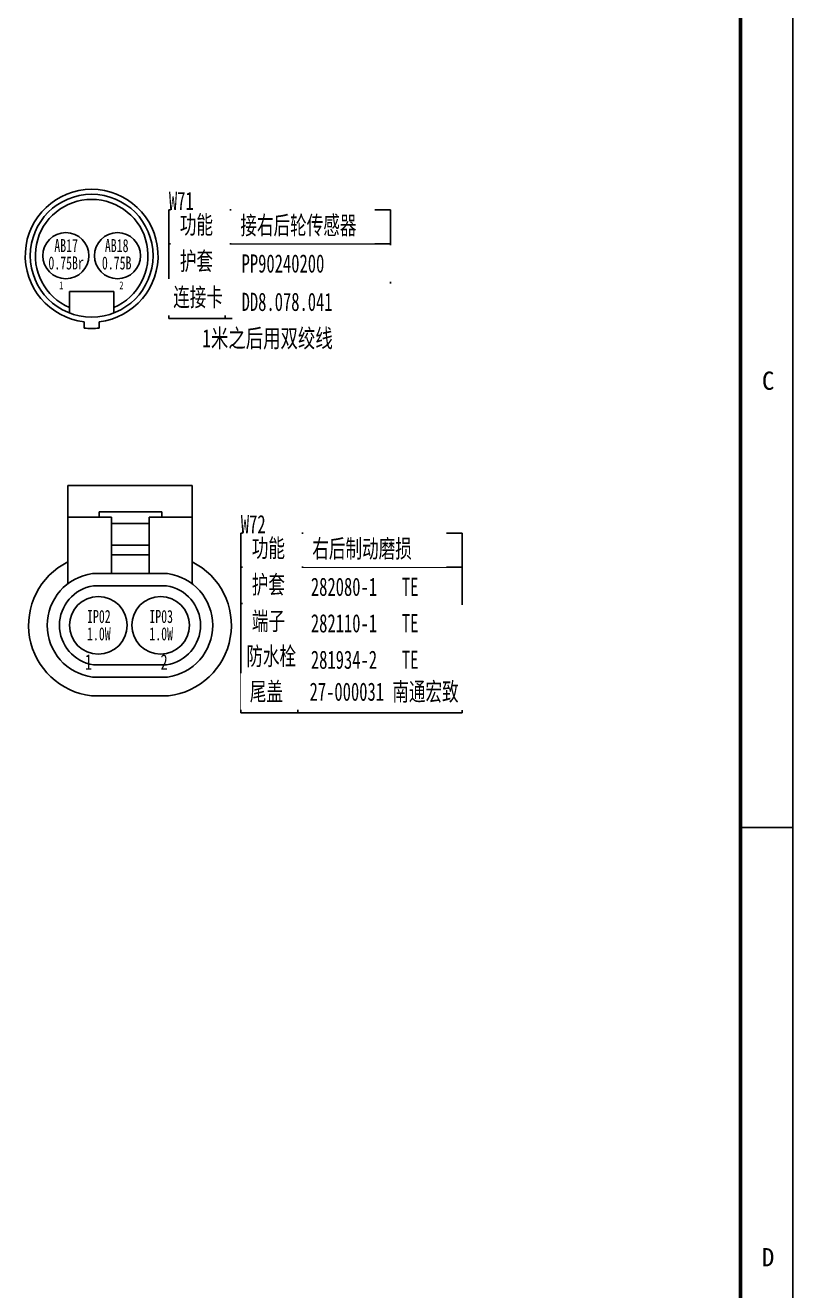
# Model space of a CAD drawing. Header units: millimetres. Extents: x 3853 to 7217, y 3585 to 4426.
# Drawn here: x 7069.6 to 7216.9, y 3832.4 to 4075.3 of the extents above; entities that cross this region are included whole.
import ezdxf

# ---------------------------------------------------------------- set-up
doc = ezdxf.new("R2010")
doc.units = ezdxf.units.MM
doc.layers.get('0').update_dxf_attribs({"lineweight": 25})
doc.layers.add('_0', color=7, linetype='Continuous', lineweight=25)
doc.layers.add('图框层', color=7, linetype='Continuous', lineweight=25)
doc.styles.get("Standard").update_dxf_attribs({"font": ''})
doc.styles.add('标准', font='', dxfattribs={"width": 0.667})
doc.styles.get('Standard').set_extended_font_data('SimSun')
doc.styles.get('标准').set_extended_font_data('SimSun')

# ---------------------------------------------------------------- blocks, each defined once
blk = doc.blocks.new('ZwmFrameMain_A0X4^_^分区图框^_^landscape')
at = {"lineweight": 50}
blk.add_line((3329, 821), (3329, 0), dxfattribs=at)
at = {"color": 3}
blk.add_line((3329, 326.4), (3339, 326.4), dxfattribs=at)
at = {"layer": '图框层', "color": 1}
blk.add_line((3339, 831), (3339, -10), dxfattribs=at)
at = {"color": 3, "char_height": 3.5, "attachment_point": 1}
for s, insert in [('C', (3333.09, 413.88)), ('D', (3333.09, 245.68))]:
    blk.add_mtext_dynamic_manual_height_columns(s, width=3.8442, gutter_width=1, heights=[0], dxfattribs=dict(at, insert=insert))

msp = doc.modelspace()

# ---------------------------------------------------------------- linework, layer by layer
at = {"layer": '_0', "color": 0, "linetype": 'ByBlock', "lineweight": -3}
for p, q in [((7139.66, 4039.84), (7097.14, 4039.84)), ((7107.95, 4039.84), (7107.95, 4018.98)), ((7097.13, 4026.34), (7139.66, 4026.34)), ((7101.61, 3986.95), (7077.74, 3986.95)), ((7077.74, 3986.95), (7077.74, 3968.09)), ((7101.61, 3968.08), (7101.61, 3986.95)), ((7077.74, 3980.9), (7086.09, 3980.9)), ((7095.78, 3981.91), (7083.75, 3981.91)), ((7083.75, 3981.91), (7083.75, 3980.9)), ((7086.09, 3980.9), (7086.09, 3970.04)), ((7093.33, 3970.04), (7093.33, 3980.9)), ((7093.33, 3980.9), (7101.61, 3980.9)), ((7095.78, 3980.9), (7095.78, 3981.91)), ((7093.33, 3979.64), (7086.09, 3979.64)), ((7086.09, 3979.64), (7086.09, 3975.47)), ((7153.47, 3977.79), (7110.95, 3977.79)), ((7121.86, 3977.79), (7121.87, 3943.3)), ((7086.09, 3975.47), (7093.33, 3975.47)), ((7093.33, 3973.63), (7086.09, 3973.63)), ((7093.33, 3973.63), (7086.09, 3973.63)), ((7096.87, 3970.04), (7082.48, 3970.04)), ((7086.09, 3970.04), (7093.33, 3970.04)), ((7096.7, 3967.69), (7082.65, 3967.69)), ((7110.94, 3964.29), (7153.47, 3964.29)), ((7110.95, 3957.29), (7153.47, 3957.29)), ((7110.95, 3957.29), (7153.47, 3957.29)), ((7096.7, 3952.54), (7082.65, 3952.54)), ((7096.87, 3950.19), (7082.48, 3950.19)), ((7110.95, 3950.29), (7153.47, 3950.3)), ((7097.09, 3946.6), (7082.26, 3946.6)), ((7097.09, 3946.6), (7082.26, 3946.6)), ((7110.96, 3943.3), (7153.47, 3943.31))]:
    msp.add_line(p, q, dxfattribs=at)
at = {"layer": '_0', "lineweight": -3}
msp.add_line((7139.66, 4039.84), (7139.66, 4018.98), dxfattribs=at)
at = {"layer": '_0', "color": 0}
for p, q in [((7097.14, 4033.34), (7139.66, 4033.33)), ((7110.95, 3971.29), (7153.47, 3971.28))]:
    msp.add_line(p, q, dxfattribs=at)
at = {"layer": '_0', "color": 0, "lineweight": -3}
for p, q in [((7078.07, 4020.05), (7078.07, 4024.16)), ((7086.56, 4024.16), (7078.07, 4024.16)), ((7086.56, 4020.05), (7086.56, 4024.16)), ((7080.9, 4017.13), (7080.9, 4018.38)), ((7083.73, 4017.13), (7083.73, 4018.38))]:
    msp.add_line(p, q, dxfattribs=at)
for centre, radius in [((7082.31, 4031.05), 11.79), ((7077.36, 4031.05), 4.42), ((7087.27, 4031.05), 4.42)]:
    msp.add_circle(centre, radius, dxfattribs=at)
at = {"layer": '_0', "color": 0, "linetype": 'ByBlock', "lineweight": -3}
for centre in [(7083.59, 3960.12), (7095.54, 3960.12)]:
    msp.add_circle(centre, 5.53, dxfattribs=at)
at = {"layer": '_0', "color": 0, "lineweight": -3}
for radius, start, end in [(12.75, 276.3753, 263.6247), (10.81, 293.131, 246.869), (13.98, 264.1911, 275.8089)]:
    msp.add_arc((7082.31, 4031.05), radius, start, end, dxfattribs=at)
at = {"layer": '_0', "color": 0, "linetype": 'ByBlock', "lineweight": -3}
for centre, radius, start, end in [((7083.8, 3960.12), 13.6, 116.4828, 263.4859), ((7083.8, 3960.12), 13.6, 116.4828, 263.4859), ((7095.54, 3960.12), 13.6, 276.5141, 63.4987), ((7095.54, 3960.12), 13.6, 276.5141, 63.4987), ((7083.8, 3960.12), 10.02, 97.5927, 262.4073), ((7095.54, 3960.12), 10.02, 277.5927, 82.4073), ((7083.8, 3960.12), 7.67, 98.6806, 261.3194), ((7095.54, 3960.12), 7.67, 278.6806, 81.3194)]:
    msp.add_arc(centre, radius, start, end, dxfattribs=at)

# ---------------------------------------------------------------- texts
at = {"layer": '_0', "color": 0, "attachment_point": 1, "style": '标准'}
for s, insert, char_height, width in [('\\pxsm0.8,qc,t0.3872;{\\fFangSong_GB2312|b0|i0|c134|p2;AB17\\P0.75Br}', (7074.4, 4034.24), 2.5, 6.0174), ('\\pxsm0.8,qc,t0.3872;{\\fFangSong_GB2312|b0|i0|c134|p2;AB18\\P0.75B}', (7084.11, 4034.24), 2.5, 6.0174), ('1', (7076.08, 4026.12), 1.51, 1.5069), ('2', (7087.63, 4026.12), 1.51, 1.5069), ('\\pxsm0.8,qc,t0.32;{\\fFangSong_GB2312|b0|i0|c134|p2;IP02\\P1.0W}', (7081.21, 3963.07), 2.5, 4.9731), ('\\pxsm0.8,qc,t0.32;{\\fFangSong_GB2312|b0|i0|c134|p2;IP03\\P1.0W}', (7093.17, 3963.07), 2.5, 4.9731)]:
    msp.add_mtext(s, dxfattribs=dict(at, insert=insert, char_height=char_height, width=width))
at = {"layer": '_0', "color": 0, "linetype": 'ByBlock', "lineweight": -3, "attachment_point": 1, "style": '标准'}
for s, insert, char_height, width in [('{\\W0.7;1米之后用双绞线}', (7103.54, 4016.96), 3.5, 27.8471), ('1', (7081.02, 3954.58), 3, 0.0275), ('2', (7095.54, 3954.58), 3, 4.85722573273506e-17)]:
    msp.add_mtext(s, dxfattribs=dict(at, insert=insert, char_height=char_height, width=width))

# ---------------------------------------------------------------- next in the draw order: texts
at = {"layer": '_0', "color": 0, "char_height": 3.5, "attachment_point": 1, "style": '标准', "bg_fill": 2}
for s, insert, width in [('{\\fFangSong_GB2312|b0|i0|c134|p2;接右后轮传感器}', (7110.86, 4038.64), 24.0452), ('{\\fFangSong_GB2312|b0|i0|c134|p2;右后制动磨损}', (7124.67, 3976.59), 24.0033)]:
    msp.add_mtext(s, dxfattribs=dict(at, insert=insert, width=width))

# ---------------------------------------------------------------- next in the draw order: texts
for s, insert, width in [('{\\fFangSong_GB2312|b0|i0|c134|p2;功能}', (7099.24, 4038.75), 7.8037), ('{\\fFangSong_GB2312|b0|i0|c134|p2;282080-1   TE}', (7124.4, 3969.27), 35.8921)]:
    msp.add_mtext(s, dxfattribs=dict(at, insert=insert, width=width))

# ---------------------------------------------------------------- next in the draw order: linework, layer by layer
at = {"layer": '_0', "lineweight": -3}
msp.add_line((7153.47, 3977.79), (7153.47, 3943.31), dxfattribs=at)

# ---------------------------------------------------------------- next in the draw order: texts
at = {"layer": '_0', "color": 0, "linetype": 'ByBlock', "lineweight": -3, "insert": (7097.14, 4043.34), "char_height": 3.5, "width": 15.1586, "attachment_point": 1, "style": '标准'}
msp.add_mtext('W71', dxfattribs=at)
at = {"layer": '_0', "color": 0, "char_height": 3.5, "width": 7.8037, "attachment_point": 1, "style": '标准', "bg_fill": 2}
for s, insert in [('{\\fFangSong_GB2312|b0|i0|c134|p2;护套}', (7099.25, 4031.76)), ('{\\fFangSong_GB2312|b0|i0|c134|p2;功能}', (7113.06, 3976.7))]:
    msp.add_mtext(s, dxfattribs=dict(at, insert=insert))

# ---------------------------------------------------------------- next in the draw order: linework, layer by layer
at = {"layer": '_0', "color": 0, "lineweight": -3}
for p, q in [((7097.14, 4039.84), (7097.14, 4033.34)), ((7097.14, 4033.34), (7097.14, 4018.98))]:
    msp.add_line(p, q, dxfattribs=at)

# ---------------------------------------------------------------- next in the draw order: texts
at = {"layer": '_0', "color": 0, "linetype": 'ByBlock', "lineweight": -3, "insert": (7110.95, 3981.29), "char_height": 3.5, "width": 15.1586, "attachment_point": 1, "style": '标准'}
msp.add_mtext('W72', dxfattribs=at)
at = {"layer": '_0', "color": 0, "insert": (7113.06, 3969.7), "char_height": 3.5, "width": 7.8037, "attachment_point": 1, "style": '标准', "bg_fill": 2}
msp.add_mtext('{\\fFangSong_GB2312|b0|i0|c134|p2;护套}', dxfattribs=at)

# ---------------------------------------------------------------- next in the draw order: linework, layer by layer
at = {"layer": '_0', "color": 0, "lineweight": -3}
msp.add_line((7110.95, 3977.79), (7110.95, 3971.29), dxfattribs=at)

# ---------------------------------------------------------------- next in the draw order: texts
at = {"layer": '_0', "color": 0, "char_height": 3.5, "attachment_point": 1, "style": '标准', "bg_fill": 2}
for s, insert, width in [('{\\fFangSong_GB2312|b0|i0|c134|p2;连接卡}', (7097.97, 4024.84), 9.8578), ('{\\fFangSong_GB2312|b0|i0|c134|p2;端子}', (7113.06, 3962.7), 7.8037)]:
    msp.add_mtext(s, dxfattribs=dict(at, insert=insert, width=width))

# ---------------------------------------------------------------- next in the draw order: linework, layer by layer
at = {"layer": '_0', "lineweight": -3}
msp.add_line((7097.14, 4018.98), (7139.66, 4018.98), dxfattribs=at)
at = {"layer": '_0', "color": 0, "lineweight": -3}
msp.add_line((7110.95, 3971.29), (7110.95, 3964.29), dxfattribs=at)

# ---------------------------------------------------------------- next in the draw order: texts
at = {"layer": '_0', "color": 0, "char_height": 3.5, "attachment_point": 1, "style": '标准', "bg_fill": 2}
for s, insert, width in [('{\\fFangSong_GB2312|b0|i0|c134|p2;PP90240200}', (7111.1, 4031.31), 29.0707), ('{\\fFangSong_GB2312|b0|i0|c134|p2;防水栓}', (7112.01, 3955.97), 9.8578)]:
    msp.add_mtext(s, dxfattribs=dict(at, insert=insert, width=width))

# ---------------------------------------------------------------- next in the draw order: linework, layer by layer
at = {"layer": '_0', "color": 0, "lineweight": -3}
for p, q in [((7110.95, 3964.29), (7110.95, 3957.29)), ((7110.95, 3957.29), (7110.95, 3950.29)), ((7110.95, 3950.29), (7110.96, 3943.3))]:
    msp.add_line(p, q, dxfattribs=at)

# ---------------------------------------------------------------- next in the draw order: texts
at = {"layer": '_0', "color": 0, "char_height": 3.5, "attachment_point": 1, "style": '标准', "bg_fill": 2}
for s, insert, width in [('{\\fFangSong_GB2312|b0|i0|c134|p2;DD8.078.041}', (7111.1, 4023.95), 29.0707), ('{\\fFangSong_GB2312|b0|i0|c134|p2;282110-1   TE}', (7124.4, 3962.27), 35.8921)]:
    msp.add_mtext(s, dxfattribs=dict(at, insert=insert, width=width))

# ---------------------------------------------------------------- next in the draw order: texts
at = {"layer": '_0', "color": 0, "insert": (7112.67, 3949.18), "char_height": 3.5, "width": 9.8578, "attachment_point": 1, "style": '标准', "bg_fill": 2}
msp.add_mtext('{\\fFangSong_GB2312|b0|i0|c134|p2;尾盖}', dxfattribs=at)

# ---------------------------------------------------------------- next in the draw order: texts
at = {"layer": '_0', "color": 0, "insert": (7124.4, 3955.27), "char_height": 3.5, "width": 35.8921, "attachment_point": 1, "style": '标准', "bg_fill": 2}
msp.add_mtext('{\\fFangSong_GB2312|b0|i0|c134|p2;281934-2   TE}', dxfattribs=at)

# ---------------------------------------------------------------- next in the draw order: texts
at = {"layer": '_0', "color": 0, "insert": (7124.15, 3949.14), "char_height": 3.5, "width": 35.8921, "attachment_point": 1, "style": '标准', "bg_fill": 2}
msp.add_mtext('{\\fFangSong_GB2312|b0|i0|c134|p2;27-000031 南通宏致}', dxfattribs=at)

# ---------------------------------------------------------------- next in the draw order: block references
at = {"layer": '图框层'}
msp.add_blockref('ZwmFrameMain_A0X4^_^分区图框^_^landscape', (3877.91, 3594.93), dxfattribs=at)

doc.saveas('drawing.dxf')
